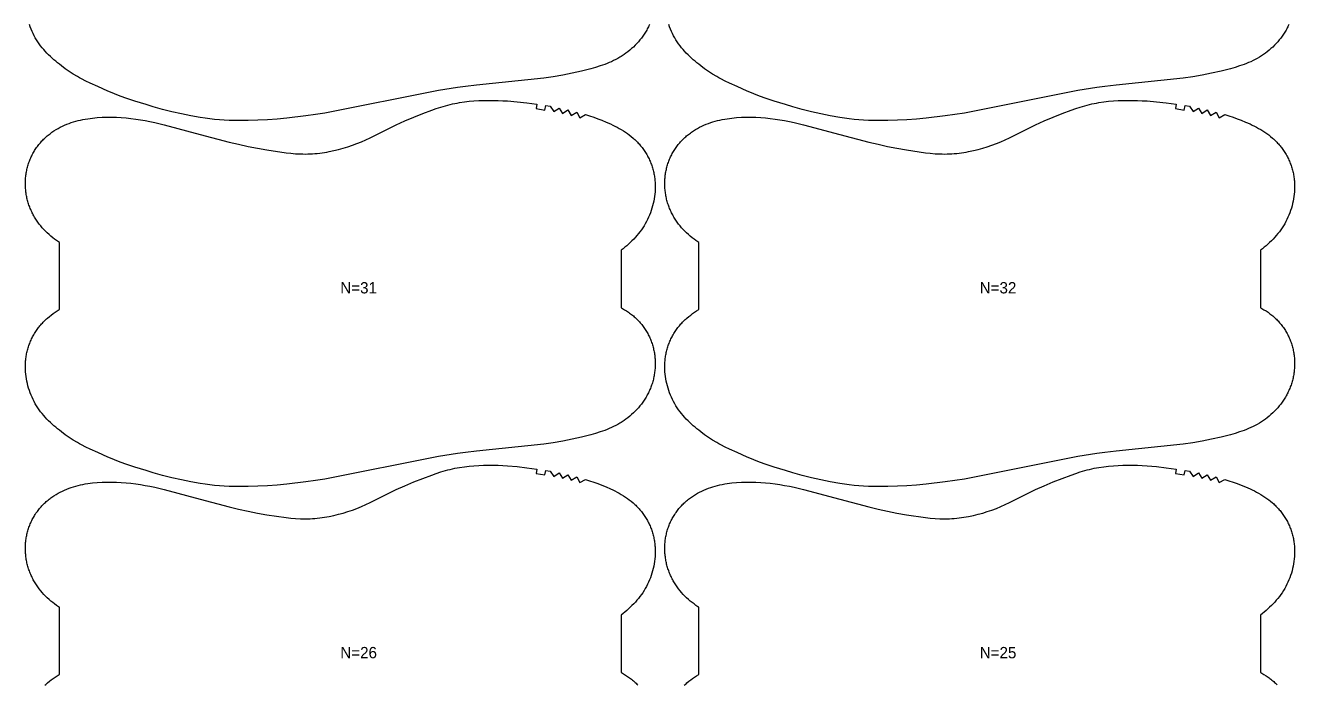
# Model space of a CAD drawing. Header units: inches. Extents: x -5 to 1965, y -82 to 1072.
# Drawn here: x 559 to 1119, y 490 to 781 of the extents above; entities that cross this region are included whole.
import ezdxf

# ---------------------------------------------------------------- set-up
doc = ezdxf.new("R2010")
doc.units = ezdxf.units.IN

msp = doc.modelspace()

# ---------------------------------------------------------------- linework, layer by layer
at = {"layer": '1'}
for points in [[(834.3245, 781.5246), (834.1021, 781.0424), (833.8708, 780.5644), (833.6309, 780.0906), (833.3823, 779.6212), (833.1254, 779.1562), (832.8602, 778.6958), (832.5869, 778.24), (832.0167, 777.3427), (831.4161, 776.4652), (830.7863, 775.6082), (830.1286, 774.7725), (829.4441, 773.9589), (828.7339, 773.168), (827.9988, 772.4003), (827.2397, 771.6564), (826.4575, 770.937), (825.653, 770.2425), (824.8272, 769.5736), (823.9808, 768.9309), (823.1149, 768.3148), (822.2304, 767.7254), (821.873, 767.5024), (821.3286, 767.1628), (820.4105, 766.6269), (819.4772, 766.1179), (818.5299, 765.6356), (817.5696, 765.1803), (816.5975, 764.7517), (815.6148, 764.3496), (814.6225, 763.9719), (813.6218, 763.616), (812.6139, 763.2794), (810.5811, 762.6542), (808.5334, 762.0759), (804.4175, 761.0074), (800.2764, 760.0511), (796.1083, 759.213), (791.9163, 758.5046), (787.705, 757.9278), (758.1101, 754.7923), (753.1479, 754.2049), (749.6672, 753.7929), (741.2742, 752.4331), (691.2317, 742.5156), (687.0344, 741.8412), (682.8248, 741.2441), (674.3816, 740.2413), (670.147, 739.8647), (665.9055, 739.5748), (661.6594, 739.3662), (657.4098, 739.2401), (653.158, 739.2049), (648.9079, 739.2931), (646.7848, 739.3947), (644.6641, 739.5377), (642.5468, 739.7231), (640.4338, 739.952), (638.3259, 740.2246), (636.2235, 740.5381), (632.0359, 741.2742), (627.8725, 742.1337), (623.7316, 743.0962), (619.6118, 744.1461), (615.5149, 745.2807), (612.3013, 746.2339), (607.3883, 747.7811), (603.3546, 749.1285), (601.3527, 749.8428), (599.3662, 750.596), (597.3974, 751.3936), (595.4426, 752.2266), (591.0228, 754.2049), (587.678, 755.7021), (585.7611, 756.6199), (583.871, 757.5884), (582.9387, 758.0968), (582.0154, 758.6218), (580.1959, 759.719), (578.4125, 760.8755), (576.6648, 762.0866), (574.9539, 763.3491), (574.0907, 764.0298), (573.2845, 764.6656), (572.4674, 765.3452), (571.6628, 766.0398), (570.8716, 766.7498), (570.0945, 767.4756), (569.3324, 768.2179), (568.5872, 768.9772), (567.8608, 769.7539), (567.1551, 770.5488), (566.4721, 771.3623), (565.8138, 772.1949), (565.1822, 773.0474), (564.5792, 773.9202), (564.0065, 774.8136), (563.4644, 775.7265), (562.953, 776.6577), (562.4725, 777.6057), (562.0227, 778.5694), (561.6038, 779.5472), (561.2158, 780.538), (560.8589, 781.5403)], [(1116.3245, 781.5246), (1116.1021, 781.0424), (1115.8708, 780.5644), (1115.6309, 780.0906), (1115.3823, 779.6212), (1115.1254, 779.1562), (1114.8602, 778.6958), (1114.5869, 778.24), (1114.0167, 777.3427), (1113.4161, 776.4652), (1112.7863, 775.6082), (1112.1286, 774.7725), (1111.4441, 773.9589), (1110.7339, 773.168), (1109.9988, 772.4003), (1109.2397, 771.6564), (1108.4575, 770.937), (1107.653, 770.2425), (1106.8272, 769.5736), (1105.9808, 768.9309), (1105.1149, 768.3148), (1104.2304, 767.7254), (1103.873, 767.5024), (1103.3286, 767.1628), (1102.4105, 766.6269), (1101.4772, 766.1179), (1100.5299, 765.6356), (1099.5696, 765.1803), (1098.5975, 764.7517), (1097.6148, 764.3496), (1096.6225, 763.9719), (1095.6218, 763.616), (1094.6139, 763.2794), (1092.5811, 762.6542), (1090.5334, 762.0759), (1086.4175, 761.0074), (1082.2764, 760.0511), (1078.1083, 759.213), (1073.9163, 758.5046), (1069.705, 757.9278), (1040.1101, 754.7923), (1035.1479, 754.2049), (1031.6672, 753.7929), (1023.2742, 752.4331), (973.2317, 742.5156), (969.0344, 741.8412), (964.8248, 741.2441), (956.3816, 740.2413), (952.147, 739.8647), (947.9055, 739.5748), (943.6594, 739.3662), (939.4098, 739.2401), (935.158, 739.2049), (930.9079, 739.2931), (928.7848, 739.3947), (926.6641, 739.5377), (924.5468, 739.7231), (922.4338, 739.952), (920.3259, 740.2246), (918.2235, 740.5381), (914.0359, 741.2742), (909.8725, 742.1337), (905.7316, 743.0962), (901.6118, 744.1461), (897.5149, 745.2807), (894.3013, 746.2339), (889.3883, 747.7811), (885.3546, 749.1285), (883.3527, 749.8428), (881.3662, 750.596), (879.3974, 751.3936), (877.4426, 752.2266), (873.0228, 754.2049), (869.678, 755.7021), (867.7611, 756.6199), (865.871, 757.5884), (864.9387, 758.0968), (864.0154, 758.6218), (862.1959, 759.719), (860.4125, 760.8755), (858.6648, 762.0866), (856.9539, 763.3491), (856.0907, 764.0298), (855.2845, 764.6656), (854.4674, 765.3452), (853.6628, 766.0398), (852.8716, 766.7498), (852.0945, 767.4756), (851.3324, 768.2179), (850.5872, 768.9772), (849.8608, 769.7539), (849.1551, 770.5488), (848.4721, 771.3623), (847.8138, 772.1949), (847.1822, 773.0474), (846.5792, 773.9202), (846.0065, 774.8136), (845.4644, 775.7265), (844.953, 776.6577), (844.4725, 777.6057), (844.0227, 778.5694), (843.6038, 779.5472), (843.2158, 780.538), (842.8589, 781.5403)], [(567.692, 490.0597), (568.0769, 490.4251), (568.4686, 490.783), (568.8668, 491.1337), (569.6815, 491.8137), (570.519, 492.4665), (571.3771, 493.0933), (572.2539, 493.6954), (573.1471, 494.274), (574.0548, 494.8305), (574.0907, 494.8514), (574.0907, 524.5039), (573.7333, 524.7269), (572.8489, 525.3163), (571.9829, 525.9324), (571.1366, 526.5751), (570.3107, 527.244), (569.5062, 527.9385), (568.724, 528.6579), (567.9649, 529.4018), (567.2298, 530.1695), (566.5196, 530.9604), (565.8352, 531.774), (565.1774, 532.6097), (564.5476, 533.4667), (563.947, 534.3442), (563.3768, 535.2415), (563.1035, 535.6973), (562.8383, 536.1577), (562.5814, 536.6227), (562.3329, 537.0921), (562.0929, 537.5659), (561.8616, 538.0439), (561.6392, 538.5261), (561.4259, 539.0123), (561.2217, 539.5025), (561.0268, 539.9964), (560.8411, 540.494), (560.6646, 540.9949), (560.4974, 541.4991), (560.3395, 542.0064), (560.1909, 542.5165), (560.0516, 543.0293), (559.9216, 543.5446), (559.801, 544.0622), (559.6898, 544.582), (559.5879, 545.1038), (559.4955, 545.6273), (559.4125, 546.1525), (559.339, 546.679), (559.2749, 547.2068), (559.2203, 547.7357), (559.1752, 548.2655), (559.1397, 548.7959), (559.1137, 549.3269), (559.0974, 549.8582), (559.0907, 550.3897), (559.0938, 550.9212), (559.1065, 551.4525), (559.1291, 551.9834), (559.1614, 552.5138), (559.2036, 553.0434), (559.2557, 553.5721), (559.3177, 554.0998), (559.3896, 554.6261), (559.4715, 555.1511), (559.5635, 555.6744), (559.6655, 556.1959), (559.7775, 556.7154), (559.8995, 557.2327), (560.0315, 557.7475), (560.1733, 558.2597), (560.3251, 558.7691), (560.4866, 559.2754), (560.658, 559.7785), (560.8391, 560.2781), (561.0299, 560.7741), (561.2304, 561.2662), (561.4406, 561.7541), (561.6604, 562.2378), (561.8897, 562.717), (562.1286, 563.1915), (562.3769, 563.661), (562.6347, 564.1255), (562.9018, 564.5847), (563.1781, 565.0384), (563.4633, 565.4867), (563.7574, 565.9292), (564.0601, 566.3658), (564.3714, 566.7965), (564.691, 567.2211), (565.0189, 567.6393), (565.3549, 568.0512), (565.6987, 568.4565), (566.0503, 568.8551), (566.4095, 569.2468), (566.7762, 569.6315), (567.1502, 570.0091), (567.5313, 570.3794), (567.9193, 570.7423), (568.3142, 571.0977), (568.7157, 571.4457), (569.1236, 571.7862), (569.5377, 572.1191), (569.9578, 572.4445), (570.3837, 572.7624), (570.8153, 573.0726), (571.6946, 573.6702), (572.5941, 574.2372), (573.5123, 574.7733), (574.4476, 575.2785), (575.3986, 575.7525), (576.364, 576.1959), (577.3427, 576.6091), (578.3335, 576.9927), (579.3352, 577.3472), (580.3468, 577.6731), (581.3669, 577.971), (582.3945, 578.2413), (583.4286, 578.4847), (584.4683, 578.7024), (585.5129, 578.8958), (586.5619, 579.0661), (587.6146, 579.2147), (588.6702, 579.3428), (590.7878, 579.5432), (592.91, 579.6763), (595.0346, 579.7449), (597.1599, 579.7505), (599.2842, 579.6943), (601.4061, 579.5782), (603.5246, 579.4063), (605.6389, 579.1834), (607.7481, 578.914), (609.8514, 578.6019), (611.9477, 578.2471), (614.0358, 577.8488), (616.1146, 577.4061), (620.2447, 576.4012), (636.2404, 572.1648), (649.0138, 568.7818), (653.1483, 567.7912), (657.2998, 566.8744), (661.4681, 566.0375), (665.651, 565.2778), (665.651, 565.2778), (674.0611, 564.0356), (676.176, 563.8117), (678.2953, 563.6392), (680.4177, 563.5296), (681.4796, 563.5021), (682.5418, 563.4948), (683.604, 563.5088), (684.6659, 563.544), (685.7271, 563.6002), (686.7872, 563.6769), (687.8457, 563.7739), (688.9023, 563.8907), (689.9565, 564.027), (691.008, 564.1825), (692.0563, 564.3568), (693.1014, 564.5494), (695.1811, 564.9872), (697.2461, 565.4917), (699.2953, 566.0586), (701.3275, 566.6844), (703.3405, 567.369), (705.3316, 568.113), (707.2986, 568.9171), (709.2402, 569.7795), (711.1613, 570.6883), (714.1271, 572.1648), (722.5799, 576.3727), (726.4522, 578.1272), (730.3715, 579.7751), (734.3269, 581.3317), (738.3165, 582.8017), (740.3247, 583.5021), (742.3447, 584.1662), (744.3794, 584.7788), (745.4033, 585.0611), (746.432, 585.3248), (747.4659, 585.5684), (748.5045, 585.7922), (749.5473, 585.9966), (750.594, 586.1822), (752.6966, 586.4991), (754.8084, 586.7474), (756.9261, 586.9318), (759.0477, 587.0584), (761.172, 587.1339), (763.2977, 587.1648), (765.4235, 587.1565), (767.5487, 587.1098), (769.6726, 587.0245), (771.7944, 586.9003), (776.0302, 586.5409), (780.2552, 586.0637), (784.6071, 585.4802), (784.3209, 583.5008), (788.234, 582.8953), (788.56, 584.8685), (790.5314, 584.5319), (792.1272, 582.2072), (794.4616, 583.7878), (795.9922, 581.4218), (798.3692, 582.9343), (799.8264, 580.523), (802.2488, 581.962), (803.6328, 579.5074), (806.0978, 580.8729), (807.919, 580.3114), (809.7294, 579.7171), (811.5265, 579.0854), (813.3078, 578.4114), (815.2735, 577.6041), (817.212, 576.7334), (818.1695, 576.2727), (819.1186, 575.7942), (820.0587, 575.2974), (820.989, 574.7816), (821.909, 574.246), (822.8166, 573.6895), (823.7098, 573.1109), (824.5866, 572.5088), (825.4448, 571.882), (826.2823, 571.2292), (827.097, 570.5492), (827.4951, 570.1985), (827.8868, 569.8406), (828.2718, 569.4752), (828.6498, 569.1026), (829.0209, 568.7228), (829.3849, 568.336), (829.7417, 567.9424), (830.091, 567.5421), (830.4329, 567.1353), (830.7671, 566.7221), (831.0936, 566.3026), (831.4123, 565.8771), (831.7229, 565.4456), (832.0254, 565.0084), (832.3197, 564.5656), (832.6056, 564.1173), (832.883, 563.6636), (833.1518, 563.2049), (833.4119, 562.7411), (833.6631, 562.2725), (833.9054, 561.7992), (834.1387, 561.3215), (834.363, 560.8395), (834.578, 560.3533), (834.7839, 559.8632), (834.9804, 559.3694), (835.1676, 558.8719), (835.3452, 558.3711), (835.5133, 557.867), (835.6718, 557.3599), (835.8205, 556.8499), (835.9594, 556.3372), (836.0884, 555.822), (836.2075, 555.3044), (836.3165, 554.7847), (836.4155, 554.263), (836.5047, 553.7395), (836.584, 553.2144), (836.6535, 552.6878), (836.7133, 552.16), (836.7636, 551.6311), (836.8043, 551.1013), (836.8355, 550.5708), (836.8573, 550.0397), (836.873, 548.9767), (836.852, 547.9137), (836.7949, 546.8523), (836.7021, 545.7936), (836.5744, 544.7388), (836.4123, 543.6888), (836.2163, 542.6444), (835.987, 541.6066), (835.7249, 540.5763), (835.4307, 539.5544), (835.1049, 538.5418), (834.7479, 537.5395), (834.3599, 536.5487), (833.941, 535.5709), (833.4913, 534.6072), (833.0107, 533.6592), (832.4993, 532.728), (831.9573, 531.8151), (831.3845, 530.9217), (830.7816, 530.0489), (830.1499, 529.1964), (829.4916, 528.3638), (828.8087, 527.5503), (828.103, 526.7554), (827.3765, 525.9787), (826.6313, 525.2194), (825.8692, 524.4771), (825.0921, 523.7513), (824.3009, 523.0413), (823.4964, 522.3467), (822.6792, 521.6671), (821.873, 521.0313), (821.873, 495.6702), (822.4514, 495.3578), (823.3696, 494.8217), (824.2691, 494.2547), (825.1484, 493.6571), (825.58, 493.3469), (826.0059, 493.029), (826.4261, 492.7036), (826.8402, 492.3707), (827.248, 492.0302), (827.6495, 491.6822), (828.0444, 491.3268), (828.4325, 490.9639), (828.8136, 490.5936), (829.1875, 490.216)], [(849.692, 490.0597), (850.0769, 490.4251), (850.4686, 490.783), (850.8668, 491.1337), (851.6815, 491.8137), (852.519, 492.4665), (853.3771, 493.0933), (854.2539, 493.6954), (855.1471, 494.274), (856.0548, 494.8305), (856.0907, 494.8514), (856.0907, 524.5039), (855.7333, 524.7269), (854.8489, 525.3163), (853.9829, 525.9324), (853.1366, 526.5751), (852.3107, 527.244), (851.5062, 527.9385), (850.724, 528.6579), (849.9649, 529.4018), (849.2298, 530.1695), (848.5196, 530.9604), (847.8352, 531.774), (847.1774, 532.6097), (846.5476, 533.4667), (845.947, 534.3442), (845.3768, 535.2415), (845.1035, 535.6973), (844.8383, 536.1577), (844.5814, 536.6227), (844.3329, 537.0921), (844.0929, 537.5659), (843.8616, 538.0439), (843.6392, 538.5261), (843.4259, 539.0123), (843.2217, 539.5025), (843.0268, 539.9964), (842.8411, 540.494), (842.6646, 540.9949), (842.4974, 541.4991), (842.3395, 542.0064), (842.1909, 542.5165), (842.0516, 543.0293), (841.9216, 543.5446), (841.801, 544.0622), (841.6898, 544.582), (841.5879, 545.1038), (841.4955, 545.6273), (841.4125, 546.1525), (841.339, 546.679), (841.2749, 547.2068), (841.2203, 547.7357), (841.1752, 548.2655), (841.1397, 548.7959), (841.1137, 549.3269), (841.0974, 549.8582), (841.0907, 550.3897), (841.0938, 550.9212), (841.1065, 551.4525), (841.1291, 551.9834), (841.1614, 552.5138), (841.2036, 553.0434), (841.2557, 553.5721), (841.3177, 554.0998), (841.3896, 554.6261), (841.4715, 555.1511), (841.5635, 555.6744), (841.6655, 556.1959), (841.7775, 556.7154), (841.8995, 557.2327), (842.0315, 557.7475), (842.1733, 558.2597), (842.3251, 558.7691), (842.4866, 559.2754), (842.658, 559.7785), (842.8391, 560.2781), (843.0299, 560.7741), (843.2304, 561.2662), (843.4406, 561.7541), (843.6604, 562.2378), (843.8897, 562.717), (844.1286, 563.1915), (844.3769, 563.661), (844.6347, 564.1255), (844.9018, 564.5847), (845.1781, 565.0384), (845.4633, 565.4867), (845.7574, 565.9292), (846.0601, 566.3658), (846.3714, 566.7965), (846.691, 567.2211), (847.0189, 567.6393), (847.3549, 568.0512), (847.6987, 568.4565), (848.0503, 568.8551), (848.4095, 569.2468), (848.7762, 569.6315), (849.1502, 570.0091), (849.5313, 570.3794), (849.9193, 570.7423), (850.3142, 571.0977), (850.7157, 571.4457), (851.1236, 571.7862), (851.5377, 572.1191), (851.9578, 572.4445), (852.3837, 572.7624), (852.8153, 573.0726), (853.6946, 573.6702), (854.5941, 574.2372), (855.5123, 574.7733), (856.4476, 575.2785), (857.3986, 575.7525), (858.364, 576.1959), (859.3427, 576.6091), (860.3335, 576.9927), (861.3352, 577.3472), (862.3468, 577.6731), (863.3669, 577.971), (864.3945, 578.2413), (865.4286, 578.4847), (866.4683, 578.7024), (867.5129, 578.8958), (868.5619, 579.0661), (869.6146, 579.2147), (870.6702, 579.3428), (872.7878, 579.5432), (874.91, 579.6763), (877.0346, 579.7449), (879.1599, 579.7505), (881.2842, 579.6943), (883.4061, 579.5782), (885.5246, 579.4063), (887.6389, 579.1834), (889.7481, 578.914), (891.8514, 578.6019), (893.9477, 578.2471), (896.0358, 577.8488), (898.1146, 577.4061), (902.2447, 576.4012), (918.2404, 572.1648), (931.0138, 568.7818), (935.1483, 567.7912), (939.2998, 566.8744), (943.4681, 566.0375), (947.651, 565.2778), (947.651, 565.2778), (956.0611, 564.0356), (958.176, 563.8117), (960.2953, 563.6392), (962.4177, 563.5296), (963.4796, 563.5021), (964.5418, 563.4948), (965.604, 563.5088), (966.6659, 563.544), (967.7271, 563.6002), (968.7872, 563.6769), (969.8457, 563.7739), (970.9023, 563.8907), (971.9565, 564.027), (973.008, 564.1825), (974.0563, 564.3568), (975.1014, 564.5494), (977.1811, 564.9872), (979.2461, 565.4917), (981.2953, 566.0586), (983.3275, 566.6844), (985.3405, 567.369), (987.3316, 568.113), (989.2986, 568.9171), (991.2402, 569.7795), (993.1613, 570.6883), (996.1271, 572.1648), (1004.5799, 576.3727), (1008.4522, 578.1272), (1012.3715, 579.7751), (1016.3269, 581.3317), (1020.3165, 582.8017), (1022.3247, 583.5021), (1024.3447, 584.1662), (1026.3794, 584.7788), (1027.4033, 585.0611), (1028.432, 585.3248), (1029.4659, 585.5684), (1030.5045, 585.7922), (1031.5473, 585.9966), (1032.594, 586.1822), (1034.6966, 586.4991), (1036.8084, 586.7474), (1038.9261, 586.9318), (1041.0477, 587.0584), (1043.172, 587.1339), (1045.2977, 587.1648), (1047.4235, 587.1565), (1049.5487, 587.1098), (1051.6726, 587.0245), (1053.7944, 586.9003), (1058.0302, 586.5409), (1062.2552, 586.0637), (1066.6071, 585.4802), (1066.3209, 583.5008), (1070.234, 582.8953), (1070.56, 584.8685), (1072.5314, 584.5319), (1074.1272, 582.2072), (1076.4616, 583.7878), (1077.9922, 581.4218), (1080.3692, 582.9343), (1081.8264, 580.523), (1084.2488, 581.962), (1085.6328, 579.5074), (1088.0978, 580.8729), (1089.919, 580.3114), (1091.7294, 579.7171), (1093.5265, 579.0854), (1095.3078, 578.4114), (1097.2735, 577.6041), (1099.212, 576.7334), (1100.1695, 576.2727), (1101.1186, 575.7942), (1102.0587, 575.2974), (1102.989, 574.7816), (1103.909, 574.246), (1104.8166, 573.6895), (1105.7098, 573.1109), (1106.5866, 572.5088), (1107.4448, 571.882), (1108.2823, 571.2292), (1109.097, 570.5492), (1109.4951, 570.1985), (1109.8868, 569.8406), (1110.2718, 569.4752), (1110.6498, 569.1026), (1111.0209, 568.7228), (1111.3849, 568.336), (1111.7417, 567.9424), (1112.091, 567.5421), (1112.4329, 567.1353), (1112.7671, 566.7221), (1113.0936, 566.3026), (1113.4123, 565.8771), (1113.7229, 565.4456), (1114.0254, 565.0084), (1114.3197, 564.5656), (1114.6056, 564.1173), (1114.883, 563.6636), (1115.1518, 563.2049), (1115.4119, 562.7411), (1115.6631, 562.2725), (1115.9054, 561.7992), (1116.1387, 561.3215), (1116.363, 560.8395), (1116.578, 560.3533), (1116.7839, 559.8632), (1116.9804, 559.3694), (1117.1676, 558.8719), (1117.3452, 558.3711), (1117.5133, 557.867), (1117.6718, 557.3599), (1117.8205, 556.8499), (1117.9594, 556.3372), (1118.0884, 555.822), (1118.2075, 555.3044), (1118.3165, 554.7847), (1118.4155, 554.263), (1118.5047, 553.7395), (1118.584, 553.2144), (1118.6535, 552.6878), (1118.7133, 552.16), (1118.7636, 551.6311), (1118.8043, 551.1013), (1118.8355, 550.5708), (1118.8573, 550.0397), (1118.873, 548.9767), (1118.852, 547.9137), (1118.7949, 546.8523), (1118.7021, 545.7936), (1118.5744, 544.7388), (1118.4123, 543.6888), (1118.2163, 542.6444), (1117.987, 541.6066), (1117.7249, 540.5763), (1117.4307, 539.5544), (1117.1049, 538.5418), (1116.7479, 537.5395), (1116.3599, 536.5487), (1115.941, 535.5709), (1115.4913, 534.6072), (1115.0107, 533.6592), (1114.4993, 532.728), (1113.9573, 531.8151), (1113.3845, 530.9217), (1112.7816, 530.0489), (1112.1499, 529.1964), (1111.4916, 528.3638), (1110.8087, 527.5503), (1110.103, 526.7554), (1109.3765, 525.9787), (1108.6313, 525.2194), (1107.8692, 524.4771), (1107.0921, 523.7513), (1106.3009, 523.0413), (1105.4964, 522.3467), (1104.6792, 521.6671), (1103.873, 521.0313), (1103.873, 495.6702), (1104.4514, 495.3578), (1105.3696, 494.8217), (1106.2691, 494.2547), (1107.1484, 493.6571), (1107.58, 493.3469), (1108.0059, 493.029), (1108.4261, 492.7036), (1108.8402, 492.3707), (1109.248, 492.0302), (1109.6495, 491.6822), (1110.0444, 491.3268), (1110.4325, 490.9639), (1110.8136, 490.5936), (1111.1875, 490.216)]]:
    msp.add_lwpolyline(points, dxfattribs=at)
for points in [[(665.651, 726.2348), (674.0611, 724.9926), (676.176, 724.7687), (678.2953, 724.5962), (680.4177, 724.4866), (681.4796, 724.4591), (682.5418, 724.4518), (683.604, 724.4658), (684.6659, 724.501), (685.7271, 724.5572), (686.7872, 724.6339), (687.8457, 724.7309), (688.9023, 724.8477), (689.9565, 724.984), (691.008, 725.1395), (692.0563, 725.3138), (693.1014, 725.5064), (695.1811, 725.9442), (697.2461, 726.4487), (699.2953, 727.0156), (701.3275, 727.6414), (703.3405, 728.326), (705.3316, 729.07), (707.2986, 729.8741), (709.2402, 730.7365), (711.1613, 731.6453), (714.1271, 733.1218), (722.5799, 737.3297), (726.4522, 739.0842), (730.3715, 740.7321), (734.3269, 742.2887), (738.3165, 743.7587), (740.3247, 744.4591), (742.3447, 745.1232), (744.3794, 745.7358), (745.4033, 746.0181), (746.432, 746.2818), (747.4659, 746.5254), (748.5045, 746.7492), (749.5473, 746.9536), (750.594, 747.1392), (752.6966, 747.4561), (754.8084, 747.7044), (756.9261, 747.8888), (759.0477, 748.0154), (761.172, 748.0909), (763.2977, 748.1218), (765.4235, 748.1135), (767.5487, 748.0668), (769.6726, 747.9815), (771.7944, 747.8573), (776.0302, 747.4979), (780.2552, 747.0207), (784.6071, 746.4372), (784.3209, 744.4578), (788.234, 743.8523), (788.56, 745.8255), (790.5314, 745.4889), (792.1272, 743.1642), (794.4616, 744.7448), (795.9922, 742.3788), (798.3692, 743.8913), (799.8264, 741.48), (802.2488, 742.919), (803.6328, 740.4644), (806.0978, 741.8299), (807.919, 741.2684), (809.7294, 740.6741), (811.5265, 740.0424), (813.3078, 739.3684), (815.2735, 738.5611), (817.212, 737.6904), (818.1695, 737.2297), (819.1186, 736.7512), (820.0587, 736.2544), (820.989, 735.7386), (821.909, 735.203), (822.8166, 734.6465), (823.7098, 734.0679), (824.5866, 733.4658), (825.4448, 732.839), (826.2823, 732.1862), (827.097, 731.5062), (827.4951, 731.1555), (827.8868, 730.7976), (828.2718, 730.4322), (828.6498, 730.0596), (829.0209, 729.6798), (829.3849, 729.293), (829.7417, 728.8994), (830.091, 728.4991), (830.4329, 728.0923), (830.7671, 727.6791), (831.0936, 727.2596), (831.4123, 726.8341), (831.7229, 726.4026), (832.0254, 725.9654), (832.3197, 725.5226), (832.6056, 725.0743), (832.883, 724.6206), (833.1518, 724.1619), (833.4119, 723.6981), (833.6631, 723.2295), (833.9054, 722.7562), (834.1387, 722.2785), (834.363, 721.7965), (834.578, 721.3103), (834.7839, 720.8202), (834.9804, 720.3264), (835.1676, 719.8289), (835.3452, 719.3281), (835.5133, 718.824), (835.6718, 718.3169), (835.8205, 717.8069), (835.9594, 717.2942), (836.0884, 716.779), (836.2075, 716.2614), (836.3165, 715.7417), (836.4155, 715.22), (836.5047, 714.6965), (836.584, 714.1714), (836.6535, 713.6448), (836.7133, 713.117), (836.7636, 712.5881), (836.8043, 712.0583), (836.8355, 711.5278), (836.8573, 710.9967), (836.873, 709.9337), (836.852, 708.8707), (836.7949, 707.8093), (836.7021, 706.7506), (836.5744, 705.6958), (836.4123, 704.6458), (836.2163, 703.6014), (835.987, 702.5636), (835.7249, 701.5333), (835.4307, 700.5114), (835.1049, 699.4988), (834.7479, 698.4965), (834.3599, 697.5057), (833.941, 696.5279), (833.4913, 695.5642), (833.0107, 694.6162), (832.4993, 693.685), (831.9573, 692.7721), (831.3845, 691.8787), (830.7816, 691.0059), (830.1499, 690.1534), (829.4916, 689.3208), (828.8087, 688.5073), (828.103, 687.7124), (827.3765, 686.9357), (826.6313, 686.1764), (825.8692, 685.4341), (825.0921, 684.7083), (824.3009, 683.9983), (823.4964, 683.3037), (822.6792, 682.6241), (821.873, 681.9883), (821.873, 656.6272), (822.4514, 656.3148), (823.3696, 655.7787), (824.2691, 655.2117), (825.1484, 654.6141), (825.58, 654.3039), (826.0059, 653.986), (826.4261, 653.6606), (826.8402, 653.3277), (827.248, 652.9872), (827.6495, 652.6392), (828.0444, 652.2838), (828.4325, 651.9209), (828.8136, 651.5506), (829.1875, 651.173), (829.5542, 650.7883), (829.9134, 650.3966), (830.265, 649.998), (830.6089, 649.5927), (830.9448, 649.1808), (831.2727, 648.7626), (831.5923, 648.338), (831.9036, 647.9073), (832.2064, 647.4707), (832.5004, 647.0282), (832.7857, 646.5799), (833.0619, 646.1262), (833.329, 645.667), (833.5868, 645.2025), (833.8351, 644.733), (834.074, 644.2585), (834.3033, 643.7793), (834.5231, 643.2956), (834.7333, 642.8077), (834.9338, 642.3156), (835.1246, 641.8196), (835.3057, 641.32), (835.4771, 640.817), (835.6387, 640.3106), (835.7904, 639.8012), (835.9323, 639.289), (836.0642, 638.7742), (836.1862, 638.2569), (836.2982, 637.7374), (836.4002, 637.2159), (836.4922, 636.6926), (836.5741, 636.1676), (836.6461, 635.6413), (836.708, 635.1136), (836.7601, 634.5849), (836.8023, 634.0553), (836.8346, 633.5249), (836.8572, 632.994), (836.87, 632.4627), (836.873, 631.9312), (836.8663, 631.3997), (836.85, 630.8684), (836.8241, 630.3374), (836.7885, 629.807), (836.7434, 629.2772), (836.6888, 628.7484), (836.6248, 628.2205), (836.5512, 627.694), (836.4682, 627.1688), (836.3758, 626.6453), (836.2739, 626.1235), (836.1627, 625.6038), (836.0421, 625.0861), (835.9122, 624.5708), (835.7729, 624.058), (835.6243, 623.5479), (835.4663, 623.0406), (835.2991, 622.5364), (835.1227, 622.0355), (834.9369, 621.5379), (834.742, 621.044), (834.5378, 620.5538), (834.3245, 620.0676), (834.1021, 619.5854), (833.8708, 619.1074), (833.6309, 618.6336), (833.3823, 618.1642), (833.1254, 617.6992), (832.8602, 617.2388), (832.5869, 616.783), (832.0167, 615.8857), (831.4161, 615.0082), (830.7863, 614.1512), (830.1286, 613.3155), (829.4441, 612.5019), (828.7339, 611.711), (827.9988, 610.9433), (827.2397, 610.1994), (826.4575, 609.48), (825.653, 608.7855), (824.8272, 608.1166), (823.9808, 607.4739), (823.1149, 606.8578), (822.2304, 606.2684), (821.873, 606.0454), (821.3286, 605.7058), (820.4105, 605.1699), (819.4772, 604.6609), (818.5299, 604.1786), (817.5696, 603.7233), (816.5975, 603.2947), (815.6148, 602.8926), (814.6225, 602.5149), (813.6218, 602.159), (812.6139, 601.8224), (810.5811, 601.1972), (808.5334, 600.6189), (804.4175, 599.5504), (800.2764, 598.5941), (796.1083, 597.756), (791.9163, 597.0476), (787.705, 596.4708), (758.1101, 593.3353), (753.1479, 592.7479), (749.6672, 592.3359), (741.2742, 590.9761), (691.2317, 581.0586), (687.0344, 580.3842), (682.8248, 579.7871), (674.3816, 578.7843), (670.147, 578.4077), (665.9055, 578.1178), (661.6594, 577.9092), (657.4098, 577.7831), (653.158, 577.7479), (648.9079, 577.8361), (646.7848, 577.9377), (644.6641, 578.0807), (642.5468, 578.2661), (640.4338, 578.495), (638.3259, 578.7676), (636.2235, 579.0811), (632.0359, 579.8172), (627.8725, 580.6767), (623.7316, 581.6392), (619.6118, 582.6891), (615.5149, 583.8237), (612.3013, 584.7769), (607.3883, 586.3241), (603.3546, 587.6715), (601.3527, 588.3858), (599.3662, 589.139), (597.3974, 589.9366), (595.4426, 590.7696), (591.0228, 592.7479), (587.678, 594.2451), (585.7611, 595.1629), (583.871, 596.1314), (582.9387, 596.6398), (582.0154, 597.1648), (580.1959, 598.262), (578.4125, 599.4185), (576.6648, 600.6296), (574.9539, 601.8921), (574.0907, 602.5728), (573.2845, 603.2086), (572.4674, 603.8882), (571.6628, 604.5828), (570.8716, 605.2928), (570.0945, 606.0186), (569.3324, 606.7609), (568.5872, 607.5202), (567.8608, 608.2969), (567.1551, 609.0918), (566.4721, 609.9053), (565.8138, 610.7379), (565.1822, 611.5904), (564.5792, 612.4632), (564.0065, 613.3566), (563.4644, 614.2695), (562.953, 615.2007), (562.4725, 616.1487), (562.0227, 617.1124), (561.6038, 618.0902), (561.2158, 619.081), (560.8589, 620.0833), (560.533, 621.0959), (560.2388, 622.1178), (559.9768, 623.1481), (559.7474, 624.1859), (559.5514, 625.2303), (559.3893, 626.2803), (559.2616, 627.3351), (559.1689, 628.3938), (559.1117, 629.4552), (559.0907, 630.5182), (559.1064, 631.5812), (559.1283, 632.1123), (559.1595, 632.6428), (559.2002, 633.1726), (559.2504, 633.7015), (559.3102, 634.2293), (559.3798, 634.7559), (559.4591, 635.281), (559.5482, 635.8045), (559.6472, 636.3262), (559.7563, 636.8459), (559.8753, 637.3635), (560.0043, 637.8787), (560.1432, 638.3914), (560.292, 638.9014), (560.4504, 639.4085), (560.6185, 639.9126), (560.7962, 640.4134), (560.9833, 640.9109), (561.1798, 641.4047), (561.3857, 641.8948), (561.6008, 642.381), (561.825, 642.863), (562.0583, 643.3407), (562.3006, 643.814), (562.5519, 644.2826), (562.8119, 644.7464), (563.0807, 645.2051), (563.3581, 645.6588), (563.644, 646.1071), (563.9383, 646.5499), (564.2408, 646.9871), (564.5514, 647.4186), (564.8701, 647.8441), (565.1966, 648.2636), (565.5308, 648.6768), (565.8727, 649.0836), (566.2221, 649.4839), (566.5788, 649.8775), (566.9428, 650.2643), (567.3139, 650.6441), (567.692, 651.0167), (568.0769, 651.3821), (568.4686, 651.74), (568.8668, 652.0907), (569.6815, 652.7707), (570.519, 653.4235), (571.3771, 654.0503), (572.2539, 654.6524), (573.1471, 655.231), (574.0548, 655.7875), (574.0907, 655.8084), (574.0907, 685.4609), (573.7333, 685.6839), (572.8489, 686.2733), (571.9829, 686.8894), (571.1366, 687.5321), (570.3107, 688.201), (569.5062, 688.8955), (568.724, 689.6149), (567.9649, 690.3588), (567.2298, 691.1265), (566.5196, 691.9174), (565.8352, 692.731), (565.1774, 693.5667), (564.5476, 694.4237), (563.947, 695.3012), (563.3768, 696.1985), (563.1035, 696.6543), (562.8383, 697.1147), (562.5814, 697.5797), (562.3329, 698.0491), (562.0929, 698.5229), (561.8616, 699.0009), (561.6392, 699.4831), (561.4259, 699.9693), (561.2217, 700.4595), (561.0268, 700.9534), (560.8411, 701.451), (560.6646, 701.9519), (560.4974, 702.4561), (560.3395, 702.9634), (560.1909, 703.4735), (560.0516, 703.9863), (559.9216, 704.5016), (559.801, 705.0192), (559.6898, 705.539), (559.5879, 706.0608), (559.4955, 706.5843), (559.4125, 707.1095), (559.339, 707.636), (559.2749, 708.1638), (559.2203, 708.6927), (559.1752, 709.2225), (559.1397, 709.7529), (559.1137, 710.2839), (559.0974, 710.8152), (559.0907, 711.3467), (559.0938, 711.8782), (559.1065, 712.4095), (559.1291, 712.9404), (559.1614, 713.4708), (559.2036, 714.0004), (559.2557, 714.5291), (559.3177, 715.0568), (559.3896, 715.5831), (559.4715, 716.1081), (559.5635, 716.6314), (559.6655, 717.1529), (559.7775, 717.6724), (559.8995, 718.1897), (560.0315, 718.7045), (560.1733, 719.2167), (560.3251, 719.7261), (560.4866, 720.2324), (560.658, 720.7355), (560.8391, 721.2351), (561.0299, 721.7311), (561.2304, 722.2232), (561.4406, 722.7111), (561.6604, 723.1948), (561.8897, 723.674), (562.1286, 724.1485), (562.3769, 724.618), (562.6347, 725.0825), (562.9018, 725.5417), (563.1781, 725.9954), (563.4633, 726.4437), (563.7574, 726.8862), (564.0601, 727.3228), (564.3714, 727.7535), (564.691, 728.1781), (565.0189, 728.5963), (565.3549, 729.0082), (565.6987, 729.4135), (566.0503, 729.8121), (566.4095, 730.2038), (566.7762, 730.5885), (567.1502, 730.9661), (567.5313, 731.3364), (567.9193, 731.6993), (568.3142, 732.0547), (568.7157, 732.4027), (569.1236, 732.7432), (569.5377, 733.0761), (569.9578, 733.4015), (570.3837, 733.7194), (570.8153, 734.0296), (571.6946, 734.6272), (572.5941, 735.1942), (573.5123, 735.7303), (574.4476, 736.2355), (575.3986, 736.7095), (576.364, 737.1529), (577.3427, 737.5661), (578.3335, 737.9497), (579.3352, 738.3042), (580.3468, 738.6301), (581.3669, 738.928), (582.3945, 739.1983), (583.4286, 739.4417), (584.4683, 739.6594), (585.5129, 739.8528), (586.5619, 740.0231), (587.6146, 740.1717), (588.6702, 740.2998), (590.7878, 740.5002), (592.91, 740.6333), (595.0346, 740.7019), (597.1599, 740.7075), (599.2842, 740.6513), (601.4061, 740.5352), (603.5246, 740.3633), (605.6389, 740.1404), (607.7481, 739.871), (609.8514, 739.5589), (611.9477, 739.2041), (614.0358, 738.8058), (616.1146, 738.3631), (620.2447, 737.3582), (636.2404, 733.1218), (649.0138, 729.7388), (653.1483, 728.7482), (657.2998, 727.8314), (661.4681, 726.9945), (665.651, 726.2348)], [(947.651, 726.2348), (956.0611, 724.9926), (958.176, 724.7687), (960.2953, 724.5962), (962.4177, 724.4866), (963.4796, 724.4591), (964.5418, 724.4518), (965.604, 724.4658), (966.6659, 724.501), (967.7271, 724.5572), (968.7872, 724.6339), (969.8457, 724.7309), (970.9023, 724.8477), (971.9565, 724.984), (973.008, 725.1395), (974.0563, 725.3138), (975.1014, 725.5064), (977.1811, 725.9442), (979.2461, 726.4487), (981.2953, 727.0156), (983.3275, 727.6414), (985.3405, 728.326), (987.3316, 729.07), (989.2986, 729.8741), (991.2402, 730.7365), (993.1613, 731.6453), (996.1271, 733.1218), (1004.5799, 737.3297), (1008.4522, 739.0842), (1012.3715, 740.7321), (1016.3269, 742.2887), (1020.3165, 743.7587), (1022.3247, 744.4591), (1024.3447, 745.1232), (1026.3794, 745.7358), (1027.4033, 746.0181), (1028.432, 746.2818), (1029.4659, 746.5254), (1030.5045, 746.7492), (1031.5473, 746.9536), (1032.594, 747.1392), (1034.6966, 747.4561), (1036.8084, 747.7044), (1038.9261, 747.8888), (1041.0477, 748.0154), (1043.172, 748.0909), (1045.2977, 748.1218), (1047.4235, 748.1135), (1049.5487, 748.0668), (1051.6726, 747.9815), (1053.7944, 747.8573), (1058.0302, 747.4979), (1062.2552, 747.0207), (1066.6071, 746.4372), (1066.3209, 744.4578), (1070.234, 743.8523), (1070.56, 745.8255), (1072.5314, 745.4889), (1074.1272, 743.1642), (1076.4616, 744.7448), (1077.9922, 742.3788), (1080.3692, 743.8913), (1081.8264, 741.48), (1084.2488, 742.919), (1085.6328, 740.4644), (1088.0978, 741.8299), (1089.919, 741.2684), (1091.7294, 740.6741), (1093.5265, 740.0424), (1095.3078, 739.3684), (1097.2735, 738.5611), (1099.212, 737.6904), (1100.1695, 737.2297), (1101.1186, 736.7512), (1102.0587, 736.2544), (1102.989, 735.7386), (1103.909, 735.203), (1104.8166, 734.6465), (1105.7098, 734.0679), (1106.5866, 733.4658), (1107.4448, 732.839), (1108.2823, 732.1862), (1109.097, 731.5062), (1109.4951, 731.1555), (1109.8868, 730.7976), (1110.2718, 730.4322), (1110.6498, 730.0596), (1111.0209, 729.6798), (1111.3849, 729.293), (1111.7417, 728.8994), (1112.091, 728.4991), (1112.4329, 728.0923), (1112.7671, 727.6791), (1113.0936, 727.2596), (1113.4123, 726.8341), (1113.7229, 726.4026), (1114.0254, 725.9654), (1114.3197, 725.5226), (1114.6056, 725.0743), (1114.883, 724.6206), (1115.1518, 724.1619), (1115.4119, 723.6981), (1115.6631, 723.2295), (1115.9054, 722.7562), (1116.1387, 722.2785), (1116.363, 721.7965), (1116.578, 721.3103), (1116.7839, 720.8202), (1116.9804, 720.3264), (1117.1676, 719.8289), (1117.3452, 719.3281), (1117.5133, 718.824), (1117.6718, 718.3169), (1117.8205, 717.8069), (1117.9594, 717.2942), (1118.0884, 716.779), (1118.2075, 716.2614), (1118.3165, 715.7417), (1118.4155, 715.22), (1118.5047, 714.6965), (1118.584, 714.1714), (1118.6535, 713.6448), (1118.7133, 713.117), (1118.7636, 712.5881), (1118.8043, 712.0583), (1118.8355, 711.5278), (1118.8573, 710.9967), (1118.873, 709.9337), (1118.852, 708.8707), (1118.7949, 707.8093), (1118.7021, 706.7506), (1118.5744, 705.6958), (1118.4123, 704.6458), (1118.2163, 703.6014), (1117.987, 702.5636), (1117.7249, 701.5333), (1117.4307, 700.5114), (1117.1049, 699.4988), (1116.7479, 698.4965), (1116.3599, 697.5057), (1115.941, 696.5279), (1115.4913, 695.5642), (1115.0107, 694.6162), (1114.4993, 693.685), (1113.9573, 692.7721), (1113.3845, 691.8787), (1112.7816, 691.0059), (1112.1499, 690.1534), (1111.4916, 689.3208), (1110.8087, 688.5073), (1110.103, 687.7124), (1109.3765, 686.9357), (1108.6313, 686.1764), (1107.8692, 685.4341), (1107.0921, 684.7083), (1106.3009, 683.9983), (1105.4964, 683.3037), (1104.6792, 682.6241), (1103.873, 681.9883), (1103.873, 656.6272), (1104.4514, 656.3148), (1105.3696, 655.7787), (1106.2691, 655.2117), (1107.1484, 654.6141), (1107.58, 654.3039), (1108.0059, 653.986), (1108.4261, 653.6606), (1108.8402, 653.3277), (1109.248, 652.9872), (1109.6495, 652.6392), (1110.0444, 652.2838), (1110.4325, 651.9209), (1110.8136, 651.5506), (1111.1875, 651.173), (1111.5542, 650.7883), (1111.9134, 650.3966), (1112.265, 649.998), (1112.6089, 649.5927), (1112.9448, 649.1808), (1113.2727, 648.7626), (1113.5923, 648.338), (1113.9036, 647.9073), (1114.2064, 647.4707), (1114.5004, 647.0282), (1114.7857, 646.5799), (1115.0619, 646.1262), (1115.329, 645.667), (1115.5868, 645.2025), (1115.8351, 644.733), (1116.074, 644.2585), (1116.3033, 643.7793), (1116.5231, 643.2956), (1116.7333, 642.8077), (1116.9338, 642.3156), (1117.1246, 641.8196), (1117.3057, 641.32), (1117.4771, 640.817), (1117.6387, 640.3106), (1117.7904, 639.8012), (1117.9323, 639.289), (1118.0642, 638.7742), (1118.1862, 638.2569), (1118.2982, 637.7374), (1118.4002, 637.2159), (1118.4922, 636.6926), (1118.5741, 636.1676), (1118.6461, 635.6413), (1118.708, 635.1136), (1118.7601, 634.5849), (1118.8023, 634.0553), (1118.8346, 633.5249), (1118.8572, 632.994), (1118.87, 632.4627), (1118.873, 631.9312), (1118.8663, 631.3997), (1118.85, 630.8684), (1118.8241, 630.3374), (1118.7885, 629.807), (1118.7434, 629.2772), (1118.6888, 628.7484), (1118.6248, 628.2205), (1118.5512, 627.694), (1118.4682, 627.1688), (1118.3758, 626.6453), (1118.2739, 626.1235), (1118.1627, 625.6038), (1118.0421, 625.0861), (1117.9122, 624.5708), (1117.7729, 624.058), (1117.6243, 623.5479), (1117.4663, 623.0406), (1117.2991, 622.5364), (1117.1227, 622.0355), (1116.9369, 621.5379), (1116.742, 621.044), (1116.5378, 620.5538), (1116.3245, 620.0676), (1116.1021, 619.5854), (1115.8708, 619.1074), (1115.6309, 618.6336), (1115.3823, 618.1642), (1115.1254, 617.6992), (1114.8602, 617.2388), (1114.5869, 616.783), (1114.0167, 615.8857), (1113.4161, 615.0082), (1112.7863, 614.1512), (1112.1286, 613.3155), (1111.4441, 612.5019), (1110.7339, 611.711), (1109.9988, 610.9433), (1109.2397, 610.1994), (1108.4575, 609.48), (1107.653, 608.7855), (1106.8272, 608.1166), (1105.9808, 607.4739), (1105.1149, 606.8578), (1104.2304, 606.2684), (1103.873, 606.0454), (1103.3286, 605.7058), (1102.4105, 605.1699), (1101.4772, 604.6609), (1100.5299, 604.1786), (1099.5696, 603.7233), (1098.5975, 603.2947), (1097.6148, 602.8926), (1096.6225, 602.5149), (1095.6218, 602.159), (1094.6139, 601.8224), (1092.5811, 601.1972), (1090.5334, 600.6189), (1086.4175, 599.5504), (1082.2764, 598.5941), (1078.1083, 597.756), (1073.9163, 597.0476), (1069.705, 596.4708), (1040.1101, 593.3353), (1035.1479, 592.7479), (1031.6672, 592.3359), (1023.2742, 590.9761), (973.2317, 581.0586), (969.0344, 580.3842), (964.8248, 579.7871), (956.3816, 578.7843), (952.147, 578.4077), (947.9055, 578.1178), (943.6594, 577.9092), (939.4098, 577.7831), (935.158, 577.7479), (930.9079, 577.8361), (928.7848, 577.9377), (926.6641, 578.0807), (924.5468, 578.2661), (922.4338, 578.495), (920.3259, 578.7676), (918.2235, 579.0811), (914.0359, 579.8172), (909.8725, 580.6767), (905.7316, 581.6392), (901.6118, 582.6891), (897.5149, 583.8237), (894.3013, 584.7769), (889.3883, 586.3241), (885.3546, 587.6715), (883.3527, 588.3858), (881.3662, 589.139), (879.3974, 589.9366), (877.4426, 590.7696), (873.0228, 592.7479), (869.678, 594.2451), (867.7611, 595.1629), (865.871, 596.1314), (864.9387, 596.6398), (864.0154, 597.1648), (862.1959, 598.262), (860.4125, 599.4185), (858.6648, 600.6296), (856.9539, 601.8921), (856.0907, 602.5728), (855.2845, 603.2086), (854.4674, 603.8882), (853.6628, 604.5828), (852.8716, 605.2928), (852.0945, 606.0186), (851.3324, 606.7609), (850.5872, 607.5202), (849.8608, 608.2969), (849.1551, 609.0918), (848.4721, 609.9053), (847.8138, 610.7379), (847.1822, 611.5904), (846.5792, 612.4632), (846.0065, 613.3566), (845.4644, 614.2695), (844.953, 615.2007), (844.4725, 616.1487), (844.0227, 617.1124), (843.6038, 618.0902), (843.2158, 619.081), (842.8589, 620.0833), (842.533, 621.0959), (842.2388, 622.1178), (841.9768, 623.1481), (841.7474, 624.1859), (841.5514, 625.2303), (841.3893, 626.2803), (841.2616, 627.3351), (841.1689, 628.3938), (841.1117, 629.4552), (841.0907, 630.5182), (841.1064, 631.5812), (841.1283, 632.1123), (841.1595, 632.6428), (841.2002, 633.1726), (841.2504, 633.7015), (841.3102, 634.2293), (841.3798, 634.7559), (841.4591, 635.281), (841.5482, 635.8045), (841.6472, 636.3262), (841.7563, 636.8459), (841.8753, 637.3635), (842.0043, 637.8787), (842.1432, 638.3914), (842.292, 638.9014), (842.4504, 639.4085), (842.6185, 639.9126), (842.7962, 640.4134), (842.9833, 640.9109), (843.1798, 641.4047), (843.3857, 641.8948), (843.6008, 642.381), (843.825, 642.863), (844.0583, 643.3407), (844.3006, 643.814), (844.5519, 644.2826), (844.8119, 644.7464), (845.0807, 645.2051), (845.3581, 645.6588), (845.644, 646.1071), (845.9383, 646.5499), (846.2408, 646.9871), (846.5514, 647.4186), (846.8701, 647.8441), (847.1966, 648.2636), (847.5308, 648.6768), (847.8727, 649.0836), (848.2221, 649.4839), (848.5788, 649.8775), (848.9428, 650.2643), (849.3139, 650.6441), (849.692, 651.0167), (850.0769, 651.3821), (850.4686, 651.74), (850.8668, 652.0907), (851.6815, 652.7707), (852.519, 653.4235), (853.3771, 654.0503), (854.2539, 654.6524), (855.1471, 655.231), (856.0548, 655.7875), (856.0907, 655.8084), (856.0907, 685.4609), (855.7333, 685.6839), (854.8489, 686.2733), (853.9829, 686.8894), (853.1366, 687.5321), (852.3107, 688.201), (851.5062, 688.8955), (850.724, 689.6149), (849.9649, 690.3588), (849.2298, 691.1265), (848.5196, 691.9174), (847.8352, 692.731), (847.1774, 693.5667), (846.5476, 694.4237), (845.947, 695.3012), (845.3768, 696.1985), (845.1035, 696.6543), (844.8383, 697.1147), (844.5814, 697.5797), (844.3329, 698.0491), (844.0929, 698.5229), (843.8616, 699.0009), (843.6392, 699.4831), (843.4259, 699.9693), (843.2217, 700.4595), (843.0268, 700.9534), (842.8411, 701.451), (842.6646, 701.9519), (842.4974, 702.4561), (842.3395, 702.9634), (842.1909, 703.4735), (842.0516, 703.9863), (841.9216, 704.5016), (841.801, 705.0192), (841.6898, 705.539), (841.5879, 706.0608), (841.4955, 706.5843), (841.4125, 707.1095), (841.339, 707.636), (841.2749, 708.1638), (841.2203, 708.6927), (841.1752, 709.2225), (841.1397, 709.7529), (841.1137, 710.2839), (841.0974, 710.8152), (841.0907, 711.3467), (841.0938, 711.8782), (841.1065, 712.4095), (841.1291, 712.9404), (841.1614, 713.4708), (841.2036, 714.0004), (841.2557, 714.5291), (841.3177, 715.0568), (841.3896, 715.5831), (841.4715, 716.1081), (841.5635, 716.6314), (841.6655, 717.1529), (841.7775, 717.6724), (841.8995, 718.1897), (842.0315, 718.7045), (842.1733, 719.2167), (842.3251, 719.7261), (842.4866, 720.2324), (842.658, 720.7355), (842.8391, 721.2351), (843.0299, 721.7311), (843.2304, 722.2232), (843.4406, 722.7111), (843.6604, 723.1948), (843.8897, 723.674), (844.1286, 724.1485), (844.3769, 724.618), (844.6347, 725.0825), (844.9018, 725.5417), (845.1781, 725.9954), (845.4633, 726.4437), (845.7574, 726.8862), (846.0601, 727.3228), (846.3714, 727.7535), (846.691, 728.1781), (847.0189, 728.5963), (847.3549, 729.0082), (847.6987, 729.4135), (848.0503, 729.8121), (848.4095, 730.2038), (848.7762, 730.5885), (849.1502, 730.9661), (849.5313, 731.3364), (849.9193, 731.6993), (850.3142, 732.0547), (850.7157, 732.4027), (851.1236, 732.7432), (851.5377, 733.0761), (851.9578, 733.4015), (852.3837, 733.7194), (852.8153, 734.0296), (853.6946, 734.6272), (854.5941, 735.1942), (855.5123, 735.7303), (856.4476, 736.2355), (857.3986, 736.7095), (858.364, 737.1529), (859.3427, 737.5661), (860.3335, 737.9497), (861.3352, 738.3042), (862.3468, 738.6301), (863.3669, 738.928), (864.3945, 739.1983), (865.4286, 739.4417), (866.4683, 739.6594), (867.5129, 739.8528), (868.5619, 740.0231), (869.6146, 740.1717), (870.6702, 740.2998), (872.7878, 740.5002), (874.91, 740.6333), (877.0346, 740.7019), (879.1599, 740.7075), (881.2842, 740.6513), (883.4061, 740.5352), (885.5246, 740.3633), (887.6389, 740.1404), (889.7481, 739.871), (891.8514, 739.5589), (893.9477, 739.2041), (896.0358, 738.8058), (898.1146, 738.3631), (902.2447, 737.3582), (918.2404, 733.1218), (931.0138, 729.7388), (935.1483, 728.7482), (939.2998, 727.8314), (943.4681, 726.9945), (947.651, 726.2348)]]:
    msp.add_lwpolyline(points, close=True, dxfattribs=at)

# ---------------------------------------------------------------- texts
for s, p in [('N=31', (697.9819, 662.9349)), ('N=32', (979.9819, 662.9349)), ('N=26', (697.9819, 501.9779)), ('N=25', (979.9819, 501.9779))]:
    msp.add_text(s, height=5, dxfattribs=at).set_placement(p)

doc.saveas('drawing.dxf')
